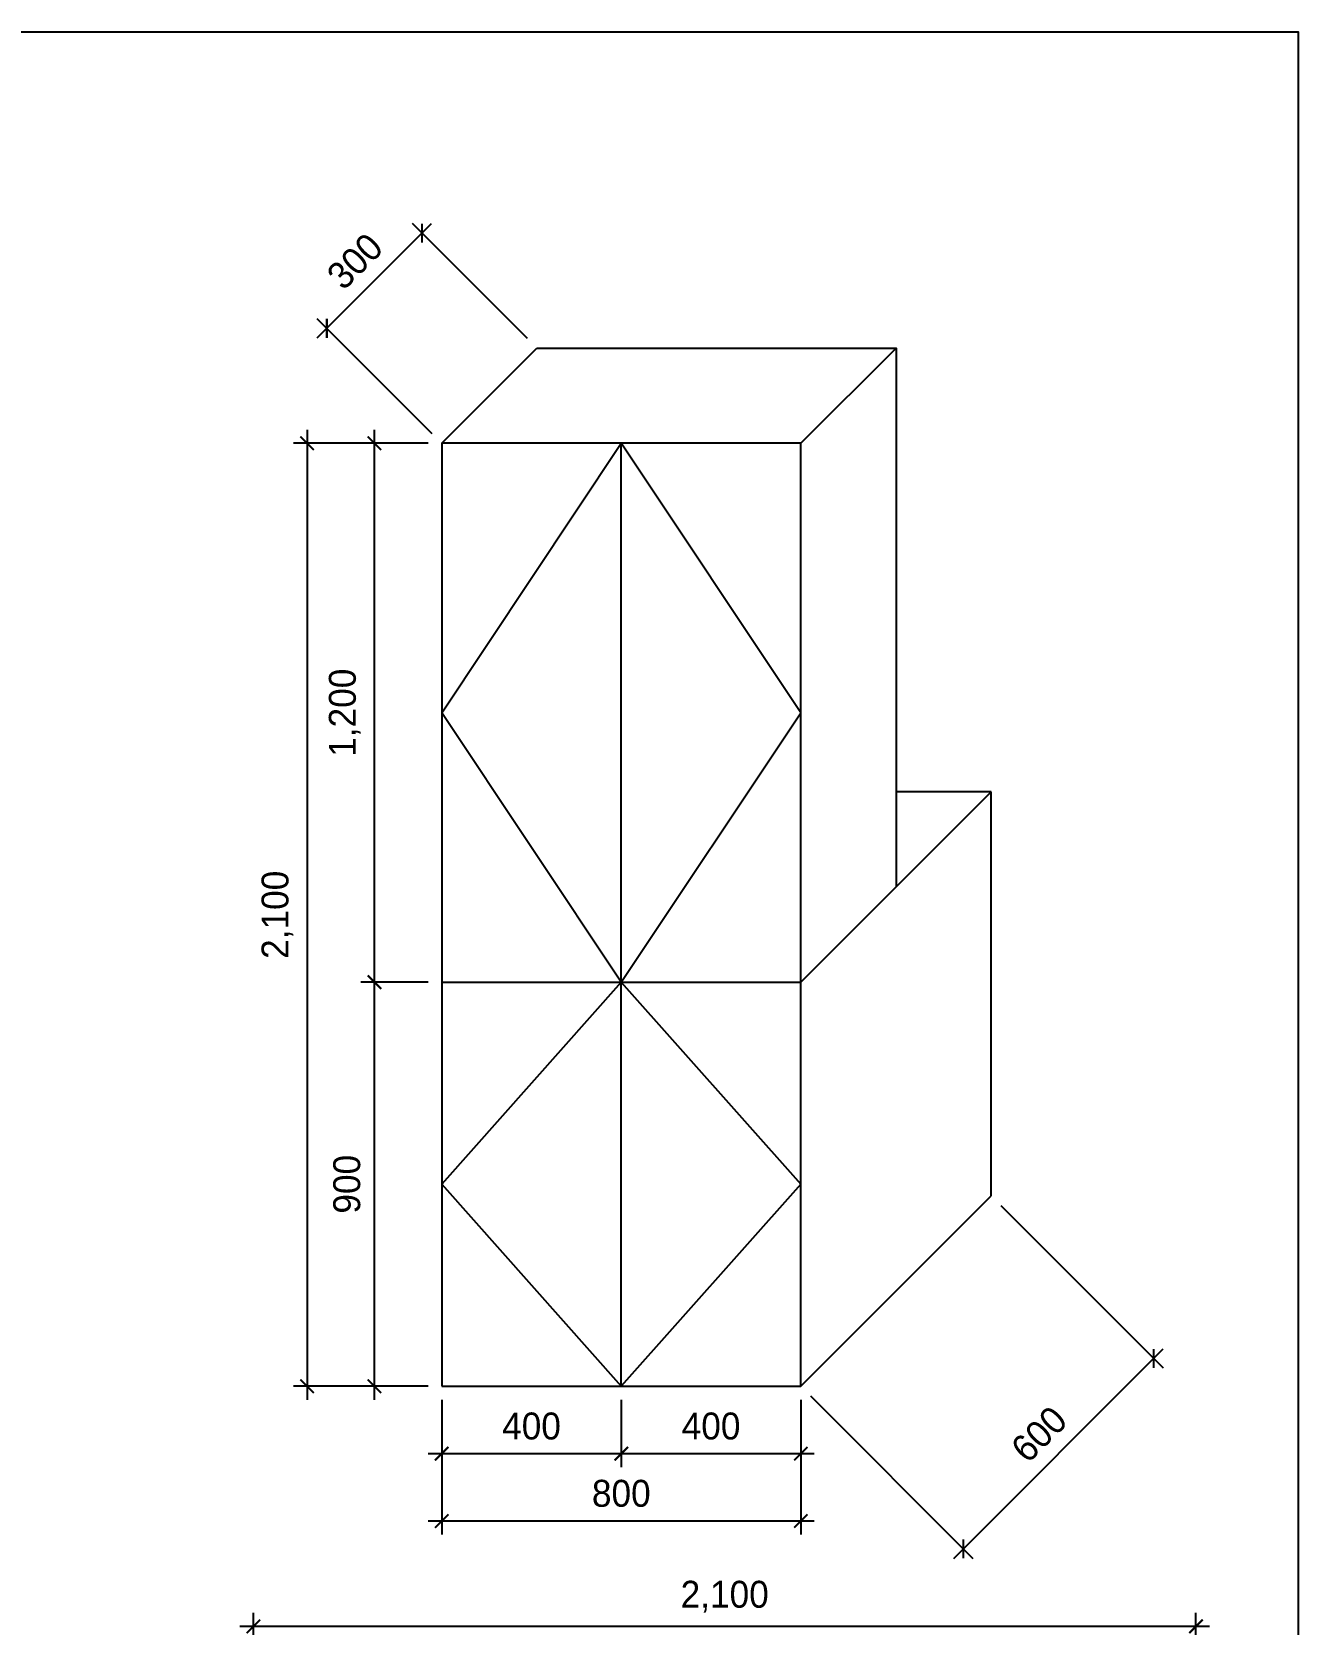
# Model space of a CAD drawing. Header units: millimetres. Extents: x 261942 to 379971, y 117646 to 213875.
# Drawn here: x 349306 to 352128, y 168910 to 172456 of the extents above; entities that cross this region are included whole.
import ezdxf
from ezdxf.enums import TextEntityAlignment as Align

# ---------------------------------------------------------------- set-up
doc = ezdxf.new("R2010")
doc.units = ezdxf.units.MM
doc.header["$LTSCALE"] = 100
doc.header["$PDMODE"] = 3
doc.layers.get('DEFPOINTS').update_dxf_attribs({"color": 248})
for name, color, linetype in [('06-FUR', 6, 'Continuous'), ('06-LIGHT', 4, 'Continuous'), ('07-DIM', 5, 'Continuous'), ('F-SYM', 7, 'Continuous'), ('FORM(YOURNAME)-11', 1, 'Continuous')]:
    doc.layers.add(name, color=color, linetype=linetype)
doc.styles.add('HY 울릉도 L', font='')
doc.styles.add('YOURNAME', font='HY울릉도M.TTF')
doc.styles.get('HY 울릉도 L').set_extended_font_data('HY울릉도L')
doc.dimstyles.new('30', dxfattribs={"dimscale": 30, "dimtxt": 2, "dimasz": 1, "dimexe": 1, "dimexo": 1, "dimgap": 1, "dimtad": 1, "dimdec": 0, "dimrnd": 0.05, "dimdsep": 46, "dimlunit": 6, "dimtxsty": 'HY 울릉도 L', "dimblk": 'ARCHTICK', "dimcen": 2.5, "dimdle": 1, "dimclrd": 133, "dimclre": 133, "dimclrt": 30, "dimadec": 0, "dimazin": 0, "dimtfac": 1, "dimtdec": 0, "dimtix": 1, "dimtmove": 2, "dimatfit": 3, "dimldrblk": 'ARCHTICK', "dimfxl": 0, "dimlwd": -1, "dimlwe": -1, "dimarcsym": 0})

# ---------------------------------------------------------------- blocks, each defined once
blk = doc.blocks.new('FORM-PLAN')
at = {"layer": 'DEFPOINTS', "color": 158}
blk.add_lwpolyline([(-69444, 53115), (-64, 53115), (-64, 1215), (-69444, 1215)], close=True, dxfattribs=at)
at = {"layer": 'FORM(YOURNAME)-11', "color": 3, "style": 'YOURNAME'}
for tag, height, p in [('1', 450, (9905, 18188)), ('2', 450, (9905, 17544)), ('3', 450, (9905, 16257)), ('4', 450, (9905, 14326)), ('5', 515, (9905, 12009)), ('6', 515, (9905, 9757)), ('7', 515, (9905, 7504)), ('8', 515, (9905, 5252)), ('9', 515, (9905, 2999)), ('10', 515, (5655, 811)), ('11', 515, (9905, 747)), ('12', 515, (5655, -1441)), ('13', 515, (9905, -1441))]:
    blk.add_attdef(tag, text='', height=height, dxfattribs=at).set_placement(p, align=Align.MIDDLE_RIGHT)
blk = doc.blocks.new('*U590')
at = {"layer": 'F-SYM', "xscale": 0.15, "yscale": 0.15, "zscale": 0.15}
blk.add_blockref('FORM-PLAN', (352137.4, 164489.1), dxfattribs=at)
blk = doc.blocks.new('_ArchTick')
at = {"color": 0, "linetype": 'ByBlock', "const_width": 0.15}
blk.add_lwpolyline([(-0.5, -0.5), (0.5, 0.5)], dxfattribs=at)
blk = doc.blocks.new('*D369')
at = {"layer": '07-DIM', "color": 133}
for p, q in [((350069.7, 169410.1), (350069.7, 170370.1)), ((350189.7, 170340.1), (350039.7, 170340.1)), ((350189.7, 169440.1), (350039.7, 169440.1))]:
    blk.add_line(p, q, dxfattribs=at)
at = {"layer": 'DEFPOINTS', "color": 0}
for p in [(350069.7, 170340.1), (350219.7, 170340.1), (350219.7, 169440.1)]:
    blk.add_point(p, dxfattribs=at)
at = {"layer": '07-DIM', "color": 133, "xscale": 30, "yscale": 30, "zscale": 30}
for p, rotation in [((350069.7, 170340.1), 90), ((350069.7, 169440.1), 270)]:
    blk.add_blockref('_ArchTick', p, dxfattribs=dict(at, rotation=rotation))
at = {"layer": '07-DIM', "color": 30, "insert": (350008.4, 169890.1), "char_height": 60, "attachment_point": 5, "rotation": 90, "style": 'HY 울릉도 L'}
blk.add_mtext('900', dxfattribs=at)
blk = doc.blocks.new('*D370')
at = {"layer": '07-DIM', "color": 133}
for p, q in [((350069.7, 170310.1), (350069.7, 171570.1)), ((350189.7, 171540.1), (350039.7, 171540.1)), ((350189.7, 170340.1), (350039.7, 170340.1))]:
    blk.add_line(p, q, dxfattribs=at)
at = {"layer": 'DEFPOINTS', "color": 0}
for p in [(350069.7, 171540.1), (350219.7, 171540.1), (350219.7, 170340.1)]:
    blk.add_point(p, dxfattribs=at)
at = {"layer": '07-DIM', "color": 133, "xscale": 30, "yscale": 30, "zscale": 30}
for p, rotation in [((350069.7, 171540.1), 90), ((350069.7, 170340.1), 270)]:
    blk.add_blockref('_ArchTick', p, dxfattribs=dict(at, rotation=rotation))
at = {"layer": '07-DIM', "color": 30, "insert": (350003.8, 170940.1), "char_height": 60, "attachment_point": 5, "rotation": 90, "style": 'HY 울릉도 L'}
blk.add_mtext('1,200', dxfattribs=at)
blk = doc.blocks.new('*D371')
at = {"layer": '07-DIM', "color": 133}
for p, q in [((349919.7, 171570.1), (349919.7, 169410.1)), ((350189.7, 171540.1), (349889.7, 171540.1)), ((350189.7, 169440.1), (349889.7, 169440.1))]:
    blk.add_line(p, q, dxfattribs=at)
at = {"layer": 'DEFPOINTS', "color": 0}
for p in [(350219.7, 171540.1), (349919.7, 169440.1), (350219.7, 169440.1)]:
    blk.add_point(p, dxfattribs=at)
at = {"layer": '07-DIM', "color": 133, "xscale": 30, "yscale": 30, "zscale": 30}
for p, rotation in [((349919.7, 171540.1), 90), ((349919.7, 169440.1), 270)]:
    blk.add_blockref('_ArchTick', p, dxfattribs=dict(at, rotation=rotation))
at = {"layer": '07-DIM', "color": 30, "insert": (349853.8, 170490.1), "char_height": 60, "attachment_point": 5, "rotation": 90, "style": 'HY 울릉도 L'}
blk.add_mtext('2,100', dxfattribs=at)
blk = doc.blocks.new('*D372')
at = {"layer": '07-DIM', "color": 133}
for p, q in [((349942.4, 171774.9), (350197, 172029.5)), ((350410.6, 171773.4), (350154.6, 172029.5)), ((350198.5, 171561.3), (349942.4, 171817.3))]:
    blk.add_line(p, q, dxfattribs=at)
at = {"layer": 'DEFPOINTS', "color": 0}
for p in [(350175.8, 172008.3), (350431.9, 171752.2), (350219.7, 171540.1)]:
    blk.add_point(p, dxfattribs=at)
at = {"layer": '07-DIM', "color": 133, "xscale": 30, "yscale": 30, "zscale": 30}
for p, rotation in [((350175.8, 172008.3), 45), ((349963.7, 171796.1), 225)]:
    blk.add_blockref('_ArchTick', p, dxfattribs=dict(at, rotation=rotation))
at = {"layer": '07-DIM', "color": 30, "insert": (350026.3, 171945.6), "char_height": 60, "attachment_point": 5, "rotation": 45, "style": 'HY 울릉도 L'}
blk.add_mtext('300', dxfattribs=at)
blk = doc.blocks.new('*D373')
at = {"layer": '07-DIM', "color": 133}
for p, q in [((351465.2, 169843.1), (351827.3, 169481)), ((351360.6, 169056.7), (351827.3, 169523.4)), ((351040.9, 169418.9), (351403.1, 169056.7))]:
    blk.add_line(p, q, dxfattribs=at)
at = {"layer": 'DEFPOINTS', "color": 0}
for p in [(351444, 169864.3), (351806.1, 169502.2), (351019.7, 169440.1)]:
    blk.add_point(p, dxfattribs=at)
at = {"layer": '07-DIM', "color": 133, "xscale": 30, "yscale": 30, "zscale": 30}
for p, rotation in [((351806.1, 169502.2), 45.00000000000393), ((351381.9, 169077.9), 225.0000000000039)]:
    blk.add_blockref('_ArchTick', p, dxfattribs=dict(at, rotation=rotation))
at = {"layer": '07-DIM', "color": 30, "insert": (351550.7, 169333.4), "char_height": 60, "attachment_point": 5, "rotation": 45, "style": 'HY 울릉도 L'}
blk.add_mtext('600', dxfattribs=at)
blk = doc.blocks.new('*D374')
at = {"layer": '07-DIM', "color": 133}
for p, q in [((350219.7, 169410.1), (350219.7, 169110.1)), ((351019.7, 169410.1), (351019.7, 169110.1)), ((351049.7, 169140.1), (350189.7, 169140.1))]:
    blk.add_line(p, q, dxfattribs=at)
at = {"layer": 'DEFPOINTS', "color": 0}
for p in [(350219.7, 169440.1), (351019.7, 169440.1), (350219.7, 169140.1)]:
    blk.add_point(p, dxfattribs=at)
at = {"layer": '07-DIM', "color": 133, "xscale": 30, "yscale": 30, "zscale": 30, "rotation": 180}
blk.add_blockref('_ArchTick', (350219.7, 169140.1), dxfattribs=at)
at = {"layer": '07-DIM', "color": 133, "xscale": 30, "yscale": 30, "zscale": 30}
blk.add_blockref('_ArchTick', (351019.7, 169140.1), dxfattribs=at)
at = {"layer": '07-DIM', "color": 30, "insert": (350619.7, 169201.4), "char_height": 60, "attachment_point": 5, "style": 'HY 울릉도 L'}
blk.add_mtext('800', dxfattribs=at)
blk = doc.blocks.new('*D375')
at = {"layer": '07-DIM', "color": 133}
for p, q in [((350219.7, 169410.1), (350219.7, 169260.1)), ((350619.7, 169410.1), (350619.7, 169260.1)), ((350189.7, 169290.1), (350649.7, 169290.1))]:
    blk.add_line(p, q, dxfattribs=at)
at = {"layer": 'DEFPOINTS', "color": 0}
for p in [(350219.7, 169440.1), (350619.7, 169440.1), (350619.7, 169290.1)]:
    blk.add_point(p, dxfattribs=at)
at = {"layer": '07-DIM', "color": 133, "xscale": 30, "yscale": 30, "zscale": 30, "rotation": 180}
blk.add_blockref('_ArchTick', (350219.7, 169290.1), dxfattribs=at)
at = {"layer": '07-DIM', "color": 133, "xscale": 30, "yscale": 30, "zscale": 30}
blk.add_blockref('_ArchTick', (350619.7, 169290.1), dxfattribs=at)
at = {"layer": '07-DIM', "color": 30, "insert": (350419.7, 169351.3), "char_height": 60, "attachment_point": 5, "style": 'HY 울릉도 L'}
blk.add_mtext('400', dxfattribs=at)
blk = doc.blocks.new('*D376')
at = {"layer": '07-DIM', "color": 133}
for p, q in [((350619.7, 169410.1), (350619.7, 169260.1)), ((351019.7, 169410.1), (351019.7, 169260.1)), ((350589.7, 169290.1), (351049.7, 169290.1))]:
    blk.add_line(p, q, dxfattribs=at)
at = {"layer": 'DEFPOINTS', "color": 0}
for p in [(350619.7, 169440.1), (351019.7, 169440.1), (351019.7, 169290.1)]:
    blk.add_point(p, dxfattribs=at)
at = {"layer": '07-DIM', "color": 133, "xscale": 30, "yscale": 30, "zscale": 30, "rotation": 180}
blk.add_blockref('_ArchTick', (350619.7, 169290.1), dxfattribs=at)
at = {"layer": '07-DIM', "color": 133, "xscale": 30, "yscale": 30, "zscale": 30}
blk.add_blockref('_ArchTick', (351019.7, 169290.1), dxfattribs=at)
at = {"layer": '07-DIM', "color": 30, "insert": (350819.7, 169351.3), "char_height": 60, "attachment_point": 5, "style": 'HY 울릉도 L'}
blk.add_mtext('400', dxfattribs=at)
blk = doc.blocks.new('*D423')
at = {"layer": '07-DIM', "color": 133}
for p, q in [((349800.1, 168485.5), (349800.1, 168935.5)), ((351900.1, 168485.5), (351900.1, 168935.5)), ((351930.1, 168905.5), (349770.1, 168905.5))]:
    blk.add_line(p, q, dxfattribs=at)
at = {"layer": 'DEFPOINTS', "color": 0}
for p in [(349800.1, 168905.5), (349800.1, 168455.5), (351900.1, 168455.5)]:
    blk.add_point(p, dxfattribs=at)
at = {"layer": '07-DIM', "color": 133, "xscale": 30, "yscale": 30, "zscale": 30, "rotation": 180}
blk.add_blockref('_ArchTick', (349800.1, 168905.5), dxfattribs=at)
at = {"layer": '07-DIM', "color": 133, "xscale": 30, "yscale": 30, "zscale": 30}
blk.add_blockref('_ArchTick', (351900.1, 168905.5), dxfattribs=at)
at = {"layer": '07-DIM', "color": 30, "insert": (350850.1, 168971.4), "char_height": 60, "attachment_point": 5, "style": 'HY 울릉도 L'}
blk.add_mtext('2,100', dxfattribs=at)

msp = doc.modelspace()

# ---------------------------------------------------------------- linework, layer by layer
at = {"layer": '06-FUR'}
for p, q in [((350219.7, 171540.1), (350431.9, 171752.2)), ((351019.7, 171540.1), (351231.9, 171752.2)), ((350619.7, 169440.1), (350619.7, 171540.1)), ((351019.7, 170340.1), (351444, 170764.3)), ((351444, 170764.3), (351231.9, 170764.3)), ((351444, 169864.3), (351444, 170764.3)), ((350219.7, 170340.1), (351019.7, 170340.1)), ((351019.7, 169440.1), (351444, 169864.3))]:
    msp.add_line(p, q, dxfattribs=at)
msp.add_lwpolyline([(350431.9, 171752.2), (351231.9, 171752.2), (351231.9, 170552.2)], dxfattribs=at)
msp.add_lwpolyline([(350219.7, 169440.1), (351019.7, 169440.1), (351019.7, 171540.1), (350219.7, 171540.1)], close=True, dxfattribs=at)
at = {"layer": '06-LIGHT', "color": 1}
for points in [[(350619.7, 170340.1), (350219.7, 170940.1), (350619.7, 171540.1)], [(350619.7, 170340.1), (351019.7, 170940.1), (350619.7, 171540.1)], [(350619.7, 170340.1), (350219.7, 169890.1), (350619.7, 169440.1)], [(350619.7, 170340.1), (351019.7, 169890.1), (350619.7, 169440.1)]]:
    msp.add_lwpolyline(points, dxfattribs=at)

# ---------------------------------------------------------------- block references
at = {"color": 10}
msp.add_blockref('*U590', (0, 0), dxfattribs=at)

# ---------------------------------------------------------------- dimensions: what is measured, and where the dimension line sits
at = {"layer": '07-DIM'}
for p1, p2, distance, picture, middle in [((350219.7, 171540.1), (350431.9, 171752.2), 362.1, '*D372', (350026.3, 171945.6)), ((351019.7, 169440.1), (351444, 169864.3), -512.1, '*D373', (351550.7, 169333.4)), ((351019.7, 169440.1), (350219.7, 169440.1), 300, '*D374', (350619.7, 169201.4)), ((350219.7, 169440.1), (350619.7, 169440.1), -150, '*D375', (350419.7, 169351.3)), ((350619.7, 169440.1), (351019.7, 169440.1), -150, '*D376', (350819.7, 169351.3))]:
    dim = msp.add_aligned_dim(p1=p1, p2=p2, distance=distance, dimstyle='30', dxfattribs=at)
    dim.commit()
    dim.dimension.update_dxf_attribs({"geometry": picture, "text_midpoint": middle})
for base, p1, p2, picture, middle in [((349919.7, 169440.1), (350219.7, 171540.1), (350219.7, 169440.1), '*D371', (349853.8, 170490.1)), ((350069.7, 171540.1), (350219.7, 170340.1), (350219.7, 171540.1), '*D370', (350003.8, 170940.1)), ((350069.7, 170340.1), (350219.7, 169440.1), (350219.7, 170340.1), '*D369', (350008.4, 169890.1))]:
    dim = msp.add_linear_dim(base=base, p1=p1, p2=p2, angle=90, dimstyle='30', dxfattribs=at)
    dim.commit()
    dim.dimension.update_dxf_attribs({"geometry": picture, "text_midpoint": middle})
dim = msp.add_linear_dim(base=(349800.1, 168905.5), p1=(351900.1, 168455.5), p2=(349800.1, 168455.5), dimstyle='30', dxfattribs=at)
dim.commit()
dim.dimension.update_dxf_attribs({"geometry": '*D423', "text_midpoint": (350850.1, 168971.4)})

doc.saveas('drawing.dxf')
